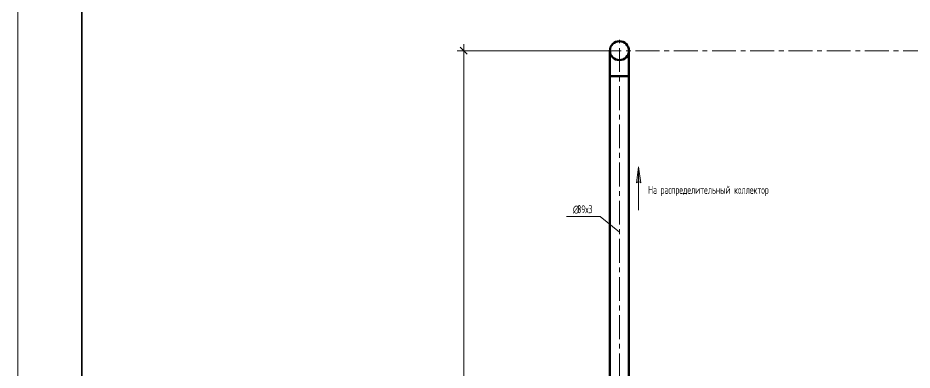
# Model space of a CAD drawing. Header units: millimetres. Extents: x -2281 to 17340, y -2563 to 4166.
# Drawn here: x 3117 to 3396.3, y 339 to 449.2 of the extents above; entities that cross this region are included whole.
import ezdxf

# ---------------------------------------------------------------- set-up
doc = ezdxf.new("R2010")
doc.units = ezdxf.units.MM
for name, pattern in [('K5LT32783', [0]), ('K5LT32784', [0]), ('K5LT_AXLED', [11.939881, 7.439881, -1.5, 1.5, -1.5]), ('K5LT_BASIC', [0]), ('K5LT_THIN', [0])]:
    doc.linetypes.add(name, pattern=pattern)
doc.layers.add('Системный слой', color=7, linetype='Continuous')
doc.styles.add('KDIMTEXTSTYLE', font='GOST_AU.SHX', dxfattribs={"width": 0.96, "oblique": 15, "height": 5})
doc.styles.add('KTEXTSTYLE', font='GOST_AU.SHX', dxfattribs={"width": 0.96, "height": 5})
doc.dimstyles.new('KDIMSTYLE (0.07)', dxfattribs={"dimtxt": 5, "dimasz": 1, "dimexe": 2, "dimexo": 0, "dimgap": 1, "dimtad": 1, "dimlfac": 15, "dimtxsty": 'KDIMTEXTSTYLE', "dimsah": 1, "dimcen": 0, "dimdle": 1, "dimadec": 0, "dimazin": 0, "dimtfac": 0.667, "dimtmove": 0, "dimatfit": 3, "dimfxl": 1, "dimtvp": 1, "dimtolj": 1, "dimtzin": 0, "dimarcsym": 0})

# ---------------------------------------------------------------- blocks, each defined once
blk = doc.blocks.new('U430')
at = {"layer": 'Системный слой', "color": 30, "linetype": 'K5LT_AXLED', "lineweight": 13, "true_color": 0xff8000}
for p, q in [((3304.89, 277.06), (3304.89, 442.3)), ((3422.98, 277.57), (3422.98, 437.28))]:
    blk.add_line(p, q, dxfattribs=at)
at = {"layer": 'Системный слой', "color": 211, "linetype": 'K5LT32783', "lineweight": 50, "true_color": 0xff7fff}
for p, q in [((3301.94, 335.37), (3301.94, 438.9)), ((3307.87, 335.37), (3307.87, 438.76))]:
    blk.add_line(p, q, dxfattribs=at)
at = {"layer": 'Системный слой', "color": 200, "linetype": 'K5LT32784', "lineweight": 50, "true_color": 0xbf00ff}
for p, q in [((3419.94, 430.9), (3419.94, 335.37)), ((3425.87, 335.37), (3425.87, 430.9)), ((3301.94, 329.28), (3301.94, 327.15)), ((3307.87, 329.28), (3307.87, 327.15))]:
    blk.add_line(p, q, dxfattribs=at)
blk = doc.blocks.new('D55')
at = {"layer": 'Системный слой', "color": 7, "linetype": 'K5LT_THIN', "lineweight": 13}
for p, q in [((3304.9, 438.9), (3254.27, 438.9)), ((3257.33, 437.84), (3255.21, 439.96)), ((3256.27, 438.9), (3256.27, 440.9)), ((3303.1, 177.57), (3254.27, 177.57)), ((3255.21, 178.63), (3257.33, 176.51)), ((3256.27, 177.57), (3256.27, 175.57))]:
    blk.add_line(p, q, dxfattribs=at)
blk.add_wipeout([(3255.02, 305.72), (3251.45, 305.72), (3251.45, 310.55), (3255.02, 310.55)]).dxf.layer = 'Системный слой'
blk.add_line((3256.27, 438.9), (3256.27, 177.57), dxfattribs=at)
at = {"layer": 'Системный слой', "color": 7, "insert": (3252, 305.72), "char_height": 2.5, "attachment_point": 1, "rotation": 90, "style": 'KTEXTSTYLE'}
blk.add_mtext('\\H3.5;\\W0.965;\\Q15;\\Q0;\\W0.715;\\H2.50;3920', dxfattribs=at)
blk = doc.blocks.new('KDIMARROW_03')
at = {"layer": 'Системный слой', "color": 0, "linetype": 'K5LT_THIN', "lineweight": 13}
for p, q in [((-1.06, -1.06), (1.06, 1.06)), ((0, 0), (-1, 0)), ((0, 0), (2, 0))]:
    blk.add_line(p, q, dxfattribs=at)
blk = doc.blocks.new('U641')
at = {"layer": 'Системный слой', "color": 7, "linetype": 'K5LT_THIN', "lineweight": 13}
for q in [(3288.37, 387.06), (3304.89, 382.12)]:
    blk.add_line((3298.85, 387.06), q, dxfattribs=at)
at = {"layer": 'Системный слой', "color": 7, "char_height": 2.5, "attachment_point": 1, "style": 'KTEXTSTYLE'}
for s, insert in [('\\H3.5;\\W0.965;\\Q15;\\Q0;\\W0.715;\\H2.50;∅', (3290.37, 390.56)), ('\\H3.5;\\W0.965;\\Q15;\\Q0;\\W0.715;\\H2.50;89х3', (3291.69, 390.56))]:
    blk.add_mtext(s, dxfattribs=dict(at, insert=insert))
blk = doc.blocks.new('U690')
at = {"layer": 'Системный слой'}
blk.add_hatch(color=7, dxfattribs=at).paths.add_polyline_path([(3311.56, 397.53), (3310.9, 402.53), (3310.24, 397.53), (3310.9, 398.03)])
at = {"layer": 'Системный слой', "color": 7, "linetype": 'K5LT_THIN', "lineweight": 13}
for p, q in [((3310.24, 397.53), (3310.9, 402.53)), ((3310.9, 402.53), (3311.56, 397.53)), ((3310.9, 388.98), (3310.9, 402.53)), ((3310.9, 398.03), (3310.24, 397.53)), ((3311.56, 397.53), (3310.9, 398.03))]:
    blk.add_line(p, q, dxfattribs=at)

msp = doc.modelspace()

# ---------------------------------------------------------------- linework, layer by layer
at = {"color": 7, "linetype": 'K5LT_THIN', "lineweight": 13}
for p, q in [((3117, 0), (3117, 594)), ((3117, 594), (3117, 0))]:
    msp.add_line(p, q, dxfattribs=at)
at = {"color": 5, "linetype": 'K5LT_BASIC', "lineweight": 35, "true_color": 0x0000ff}
msp.add_line((3137, 5), (3137, 589), dxfattribs=at)
at = {"layer": 'Системный слой', "color": 30, "linetype": 'K5LT_AXLED', "lineweight": 13, "true_color": 0xff8000}
msp.add_line((3298.03904, 438.90262), (3765.03904, 438.90262), dxfattribs=at)
at = {"layer": 'Системный слой', "color": 211, "linetype": 'K5LT32783', "lineweight": 50, "true_color": 0xff7fff}
msp.add_line((3307.8684, 430.90262), (3301.93507, 430.90262), dxfattribs=at)
at = {"layer": 'Системный слой', "color": 200, "linetype": 'K5LT32784', "lineweight": 50, "true_color": 0xbf00ff}
msp.add_line((3307.8684, 430.90262), (3301.93507, 430.90262), dxfattribs=at)
msp.add_line((3307.8684, 430.90262), (3301.93507, 430.90262), dxfattribs=at)
for start, end in [(90, 270), (90, 270), (90, 270), (270, 90)]:
    msp.add_arc((3304.90173, 438.90262), 2.96667, start, end, dxfattribs=at)

# ---------------------------------------------------------------- block references
at = {"layer": 'Системный слой'}
for name in ['U430', 'U690']:
    msp.add_blockref(name, (0, 0), dxfattribs=at)

# ---------------------------------------------------------------- texts
at = {"layer": 'Системный слой', "color": 7, "insert": (3313.88054, 396.61651), "char_height": 2.5, "attachment_point": 1, "style": 'KTEXTSTYLE'}
msp.add_mtext('\\H3.5;\\W0.965;\\Q15;\\Q0;\\W0.715;\\H2.50;На распределительный коллектор', dxfattribs=at)

# ---------------------------------------------------------------- next in the draw order: dimensions: what is measured, and where the dimension line sits
at = {"layer": 'Системный слой', "color": 7}
dim = msp.add_linear_dim(base=(3256.272, 438.90262), p1=(3303.09973, 177.56929), p2=(3304.90173, 438.90262), angle=90, dimstyle='KDIMSTYLE (0.07)', override={"dimexo": 0, "dimpost": '\\H2.5;\\W0.965;\\Q0;<>', "dimblk1": 'KDIMARROW_03', "dimblk2": 'KDIMARROW_03', "dimse1": 0, "dimse2": 0, "dimclrt": 7, "dimtolj": 1}, dxfattribs=at)
dim.commit()
dim.dimension.update_dxf_attribs({"geometry": 'D55', "text_midpoint": (3256.272, 308.23596), "dimtype": 160})

# ---------------------------------------------------------------- next in the draw order: block references
at = {"layer": 'Системный слой'}
msp.add_blockref('U641', (0, 0), dxfattribs=at)

doc.saveas('drawing.dxf')
